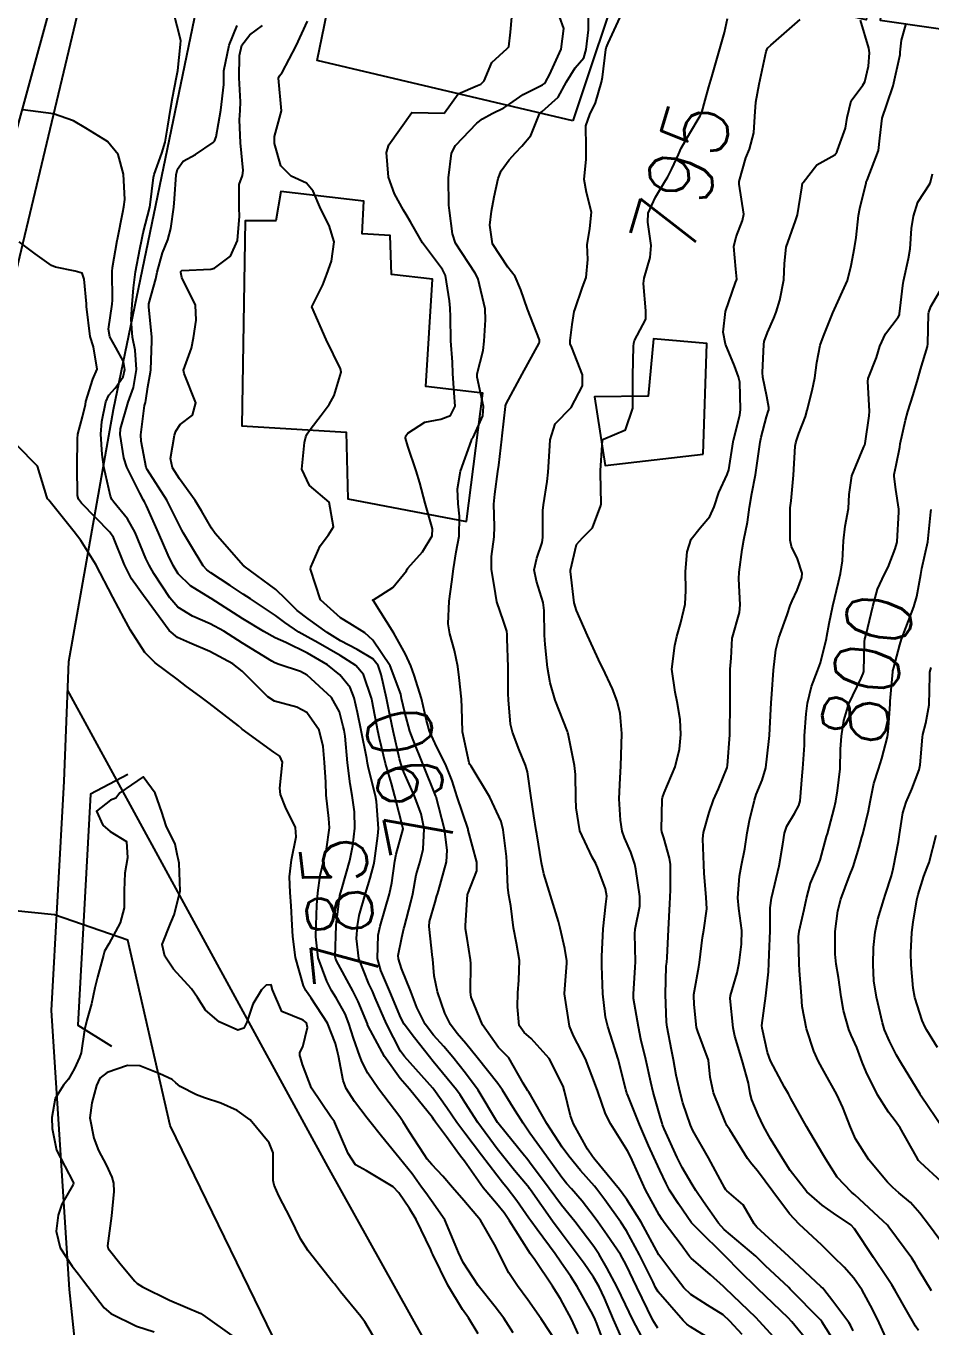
# Model space of a CAD drawing. Header units: metres. Extents: x 307586 to 320046, y 7427249 to 7434250.
# Drawn here: x 319166.2 to 319221.8, y 7428368.8 to 7428448.7 of the extents above; entities that cross this region are included whole.
import ezdxf
from ezdxf.enums import TextEntityAlignment as Align

# ---------------------------------------------------------------- set-up
doc = ezdxf.new("R2010")
doc.units = ezdxf.units.M
doc.header["$MEASUREMENT"] = 0
for name, color, linetype in [('Cotas', 45, 'Continuous'), ('Curvas de Nivel 1m', 11, 'Continuous'), ('Curvas de Nivel 5m', 15, 'Continuous'), ('Divisa', 42, 'FENCELINE2'), ('Edificações', 30, 'Continuous'), ('Hidrografia', 140, 'Continuous'), ('Pontes_Viadutos_Tubos', 190, 'Continuous'), ('Vias Secundárias', 230, 'Continuous')]:
    doc.layers.add(name, color=color, linetype=linetype)
doc.styles.add('Style-STANDARD', font='STANDARD.shx')
doc.linetypes.add('FENCELINE2', pattern='A,0.25,-0.1,[132,ltypeshp.shx,S=0.1,R=0,X=-0.1,Y=0],-0.1,1', length=1.45)

msp = doc.modelspace()

# ---------------------------------------------------------------- linework, layer by layer
at = {"layer": 'Curvas de Nivel 1m', "flags": 128}
for points, elevation in [([(319201.938, 7428367.271), (319201.273, 7428369.024), (319201.168, 7428369.279), (319201.027, 7428369.583), (319200.066, 7428371.295), (319199.671, 7428371.913), (319199.068, 7428372.797), (319198.71, 7428373.314), (319197.613, 7428374.807), (319197.226, 7428375.329), (319197.105, 7428375.501), (319196.351, 7428376.577), (319195.757, 7428377.35), (319195.471, 7428377.7), (319195.131, 7428378.137), (319194.199, 7428379.369), (319193.163, 7428380.718), (319192.676, 7428381.387), (319192.067, 7428382.282), (319191.259, 7428383.409), (319191.194, 7428383.49), (319189.467, 7428385.428), (319189.226, 7428385.771), (319188.351, 7428387.439), (319187.661, 7428389.043), (319187.495, 7428389.448), (319187.27, 7428389.908), (319186.649, 7428391.46), (319186.524, 7428392.681), (319186.576, 7428393.461), (319186.678, 7428394.104), (319187.064, 7428395.454), (319187.352, 7428396.383), (319187.585, 7428397.224), (319187.626, 7428397.447), (319187.832, 7428398.992), (319187.866, 7428399.445), (319187.752, 7428401.102), (319187.689, 7428401.447), (319187.423, 7428402.503), (319187.23, 7428403.252), (319187.199, 7428403.454), (319187.157, 7428403.735), (319186.81, 7428405.46), (319186.577, 7428406.566), (319186.375, 7428407.467), (319186.119, 7428408.1), (319185.497, 7428408.883), (319184.741, 7428409.488), (319183.514, 7428410.218), (319182.174, 7428410.87), (319181.527, 7428411.155), (319180.815, 7428411.537), (319179.541, 7428412.332), (319177.6, 7428413.57), (319177.553, 7428413.598), (319176.317, 7428414.345), (319175.568, 7428415.093), (319175.251, 7428415.603), (319174.957, 7428416.232), (319174.363, 7428417.612), (319173.619, 7428419.275), (319173.503, 7428419.503), (319173.433, 7428419.623), (319173.217, 7428420.038), (319172.405, 7428421.639), (319172.221, 7428422.204), (319172.007, 7428423.645), (319172.023, 7428423.991), (319172.494, 7428425.638), (319172.813, 7428426.527), (319173.014, 7428427.631), (319172.931, 7428428.828), (319172.752, 7428429.635), (319172.685, 7428430.71), (319172.739, 7428431.636), (319172.815, 7428432.666), (319172.939, 7428433.633), (319173.218, 7428435.039), (319173.33, 7428435.627), (319173.413, 7428436.032), (319173.818, 7428437.62), (319173.844, 7428437.767), (319174.049, 7428439.43), (319174.09, 7428439.618), (319174.571, 7428440.925), (319174.773, 7428441.611), (319174.929, 7428442.584), (319175.09, 7428443.608), (319175.207, 7428444.321), (319175.458, 7428445.605), (319175.539, 7428446.012), (319175.715, 7428447.602), (319175.721, 7428447.847), (319175.273, 7428449.607)], 787), ([(319203.007, 7428367.668), (319202.3, 7428369.267), (319201.736, 7428370.579), (319201.411, 7428371.276), (319201.059, 7428371.881), (319200.491, 7428372.713), (319200.072, 7428373.295), (319199.092, 7428374.592), (319198.558, 7428375.315), (319197.201, 7428377.25), (319197.146, 7428377.33), (319197.123, 7428377.358), (319196.226, 7428378.435), (319195.48, 7428379.355), (319195.149, 7428379.771), (319193.971, 7428381.372), (319193.185, 7428382.589), (319192.881, 7428383.076), (319192.653, 7428383.388), (319191.219, 7428385.136), (319190.997, 7428385.412), (319190.083, 7428386.573), (319189.451, 7428387.428), (319189.247, 7428387.809), (319188.57, 7428389.437), (319188.008, 7428390.717), (319187.807, 7428391.445), (319187.854, 7428392.898), (319187.959, 7428393.444), (319188.267, 7428394.502), (319188.542, 7428395.438), (319188.689, 7428396.097), (319188.87, 7428397.435), (319188.943, 7428397.859), (319189.383, 7428399.43), (319188.879, 7428401.435), (319188.661, 7428402.197), (319188.291, 7428403.441), (319187.924, 7428404.977), (319187.829, 7428405.446), (319187.481, 7428407.265), (319187.449, 7428407.417), (319187.443, 7428407.451), (319186.948, 7428408.909), (319186.481, 7428409.465), (319185.512, 7428410.073), (319184.166, 7428410.85), (319183.528, 7428411.201), (319182.98, 7428411.508), (319182.113, 7428412.096), (319181.543, 7428412.527), (319180.012, 7428413.545), (319179.557, 7428413.839), (319178.751, 7428414.368), (319177.569, 7428415.143), (319177.32, 7428415.323), (319177.092, 7428415.577), (319176.315, 7428416.866), (319175.887, 7428417.596), (319175.787, 7428417.779), (319175.608, 7428418.145), (319174.859, 7428419.608), (319173.651, 7428421.501), (319173.602, 7428421.621), (319173.289, 7428423.246), (319173.275, 7428423.626), (319173.507, 7428425.439), (319173.555, 7428425.622), (319173.583, 7428425.733), (319173.707, 7428426.583), (319173.87, 7428427.469), (319173.885, 7428427.618), (319173.947, 7428429.412), (319173.945, 7428429.618), (319173.771, 7428431.493), (319173.768, 7428431.62), (319173.773, 7428431.673), (319174.188, 7428433.216), (319174.267, 7428433.615), (319174.612, 7428434.805), (319174.924, 7428435.609), (319175.118, 7428436.312), (319175.293, 7428437.605), (319175.334, 7428438.119), (319175.434, 7428439.604), (319175.527, 7428439.945), (319175.875, 7428440.43), (319176.621, 7428440.854), (319177.714, 7428441.582), (319177.802, 7428441.672), (319177.897, 7428441.94), (319178.19, 7428443.576), (319178.363, 7428445.147), (319178.367, 7428445.574), (319178.372, 7428445.999), (319178.701, 7428447.569), (319179.187, 7428448.774)], 788), ([(319204.042, 7428368.22), (319203.489, 7428369.255), (319203.037, 7428370.189), (319202.52, 7428371.265), (319201.889, 7428372.447), (319201.411, 7428373.277), (319201.08, 7428373.77), (319199.921, 7428375.298), (319199.559, 7428375.755), (319199.113, 7428376.309), (319198.35, 7428377.318), (319197.139, 7428378.951), (319196.971, 7428379.163), (319196.832, 7428379.335), (319195.274, 7428381.256), (319195.189, 7428381.36), (319195.173, 7428381.386), (319193.977, 7428383.372), (319193.209, 7428384.419), (319192.433, 7428385.392), (319191.879, 7428386.049), (319191.236, 7428386.746), (319190.733, 7428387.415), (319190.223, 7428388.45), (319189.844, 7428389.424), (319189.284, 7428390.838), (319189.09, 7428391.432), (319189.08, 7428391.647), (319189.306, 7428392.735), (319189.432, 7428393.308), (319189.46, 7428393.429), (319189.854, 7428394.906), (319189.971, 7428395.424), (319190.187, 7428396.59), (319190.424, 7428397.419), (319190.619, 7428398.169), (319190.664, 7428399.417), (319190.481, 7428400.335), (319190.073, 7428401.423), (319189.428, 7428402.907), (319189.232, 7428403.432), (319189.154, 7428403.716), (319188.769, 7428405.437), (319188.584, 7428406.327), (319188.361, 7428407.441), (319188.032, 7428408.91), (319187.84, 7428409.447), (319187.509, 7428409.862), (319186.553, 7428410.429), (319185.525, 7428410.978), (319184.715, 7428411.488), (319183.541, 7428412.329), (319182.88, 7428412.844), (319182.181, 7428413.521), (319181.562, 7428414.116), (319179.619, 7428415.55), (319179.583, 7428415.582), (319177.832, 7428417.568), (319177.606, 7428417.885), (319176.998, 7428418.96), (319176.611, 7428419.585), (319175.643, 7428420.914), (319175.225, 7428421.604), (319175.09, 7428422.174), (319175.34, 7428423.603), (319175.423, 7428423.855), (319175.68, 7428424.265), (319176.447, 7428424.831), (319176.654, 7428425.59), (319175.927, 7428427.391), (319175.898, 7428427.598), (319176.381, 7428428.949), (319176.508, 7428429.592), (319176.676, 7428430.674), (319176.628, 7428431.591), (319175.79, 7428433.285), (319175.728, 7428433.601), (319175.737, 7428433.657), (319175.794, 7428433.723), (319177.567, 7428433.811), (319177.797, 7428433.863), (319178.774, 7428434.6), (319179.216, 7428435.559), (319179.331, 7428437.051), (319179.302, 7428437.558), (319179.307, 7428439.008), (319179.507, 7428439.555), (319179.552, 7428439.871), (319179.391, 7428441.558), (319179.324, 7428442.976), (319179.377, 7428443.558), (319179.391, 7428444.088), (319179.306, 7428445.56), (319179.328, 7428446.931), (319179.483, 7428447.557), (319179.969, 7428448.195), (319180.745, 7428448.772)], 789), ([(319207.978, 7428368.236), (319207.019, 7428368.83), (319206.8, 7428368.993), (319206.568, 7428369.217), (319205.049, 7428370.969), (319204.879, 7428371.242), (319204.726, 7428371.574), (319203.9, 7428373.252), (319203.095, 7428374.722), (319202.741, 7428375.264), (319201.768, 7428376.622), (319201.282, 7428377.278), (319201.125, 7428377.468), (319200.266, 7428378.425), (319199.559, 7428379.304), (319199.151, 7428379.87), (319198.205, 7428381.32), (319197.19, 7428383.069), (319197.098, 7428383.237), (319197.034, 7428383.332), (319196.75, 7428383.786), (319195.862, 7428385.35), (319195.551, 7428385.68), (319195.229, 7428385.983), (319194.248, 7428387.37), (319193.563, 7428389.074), (319193.517, 7428389.377), (319193.527, 7428391.14), (319193.51, 7428391.378), (319193.306, 7428392.676), (319193.206, 7428393.276), (319193.201, 7428393.382), (319193.208, 7428393.488), (319193.332, 7428395.38), (319193.343, 7428395.429), (319193.9, 7428396.832), (319193.903, 7428397.375), (319193.382, 7428399.331), (319193.372, 7428399.369), (319193.365, 7428399.398), (319192.707, 7428401.391), (319192.394, 7428402.367), (319191.975, 7428403.402), (319191.448, 7428404.441), (319191.001, 7428405.415), (319190.81, 7428406.076), (319190.502, 7428407.42), (319190.051, 7428408.871), (319189.846, 7428409.427), (319189.514, 7428410.143), (319188.8, 7428411.437), (319187.553, 7428413.425), (319187.521, 7428413.45), (319187.524, 7428413.48), (319187.554, 7428413.496), (319188.755, 7428414.248), (319189.58, 7428415.268), (319189.632, 7428415.38), (319189.663, 7428415.429), (319190.569, 7428416.445), (319191.152, 7428417.415), (319191.177, 7428417.844), (319190.738, 7428419.419), (319190.395, 7428420.67), (319190.172, 7428421.425), (319189.668, 7428422.935), (319189.528, 7428423.431), (319189.548, 7428423.558), (319189.677, 7428423.726), (319190.704, 7428424.404), (319191.691, 7428424.584), (319192.279, 7428424.817), (319192.584, 7428425.397), (319192.511, 7428426.198), (319192.429, 7428427.399), (319192.418, 7428428.088), (319192.3, 7428429.402), (319192.285, 7428430.882), (319192.277, 7428431.402), (319192.23, 7428431.855), (319191.989, 7428433.407), (319191.798, 7428433.778), (319190.561, 7428435.423), (319189.836, 7428436.714), (319189.574, 7428437.168), (319189.397, 7428437.437), (319188.847, 7428438.439), (319188.487, 7428439.451), (319188.358, 7428440.981), (319188.507, 7428441.451), (319189.913, 7428443.43), (319191.913, 7428443.398), (319191.929, 7428443.41), (319192.75, 7428444.579), (319193.939, 7428445.096), (319194.149, 7428445.169), (319194.353, 7428445.376), (319194.826, 7428446.5), (319195.758, 7428447.362), (319195.862, 7428447.463), (319195.973, 7428448.36), (319196.054, 7428449.287)], 791), ([(319210.196, 7428368.353), (319209.444, 7428369.184), (319209.028, 7428369.554), (319208.075, 7428370.162), (319207.047, 7428370.815), (319206.624, 7428371.216), (319205.939, 7428372.104), (319205.073, 7428373.24), (319203.993, 7428375.251), (319203.117, 7428376.657), (319202.665, 7428377.265), (319201.141, 7428379.111), (319201.064, 7428379.203), (319201.001, 7428379.282), (319200.705, 7428379.731), (319199.849, 7428381.3), (319199.663, 7428381.791), (319199.281, 7428383.309), (319199.197, 7428383.615), (319198.344, 7428385.319), (319197.235, 7428386.545), (319196.806, 7428386.903), (319196.503, 7428387.341), (319196.401, 7428388.489), (319196.432, 7428389.342), (319196.486, 7428390.131), (319196.515, 7428391.342), (319196.348, 7428392.388), (319196.16, 7428393.347), (319196, 7428394.683), (319195.878, 7428395.352), (319195.813, 7428395.818), (319195.756, 7428397.354), (319195.733, 7428397.721), (319195.514, 7428399.358), (319195.391, 7428399.879), (319194.711, 7428401.367), (319193.548, 7428403.263), (319193.472, 7428403.38), (319193.434, 7428403.473), (319193.021, 7428405.387), (319192.976, 7428406.885), (319192.966, 7428407.388), (319192.816, 7428408.71), (319192.728, 7428409.392), (319192.534, 7428410.378), (319192.241, 7428411.399), (319192.144, 7428412.006), (319192.203, 7428413.4), (319192.365, 7428414.604), (319192.47, 7428415.397), (319192.645, 7428416.446), (319192.813, 7428417.392), (319192.844, 7428418.62), (319192.762, 7428419.393), (319192.721, 7428420.309), (319192.906, 7428421.391), (319193.567, 7428423.277), (319193.607, 7428423.381), (319193.641, 7428423.413), (319193.674, 7428423.458), (319194.279, 7428424.79), (319194.316, 7428425.374), (319193.932, 7428427.167), (319193.92, 7428427.378), (319194.295, 7428428.817), (319194.36, 7428429.374), (319194.443, 7428430.693), (319194.416, 7428431.374), (319193.986, 7428433.183), (319193.904, 7428433.379), (319193.795, 7428433.549), (319192.601, 7428435.398), (319192.402, 7428435.974), (319192.227, 7428437.404), (319192.188, 7428437.746), (319192.16, 7428439.406), (319192.353, 7428440.936), (319192.588, 7428441.4), (319193.907, 7428442.781), (319194.246, 7428443.04), (319194.841, 7428443.371), (319195.558, 7428443.724), (319195.922, 7428443.966), (319196.741, 7428444.542), (319197.94, 7428445.127), (319198.058, 7428445.221), (319198.133, 7428445.337), (319198.361, 7428445.748), (319199.076, 7428447.323), (319199.252, 7428448.597), (319198.979, 7428449.325)], 792), ([(319213.004, 7428367.244), (319211.264, 7428369.158), (319211.027, 7428369.404), (319209.174, 7428371.188), (319209.112, 7428371.248), (319209.054, 7428371.305), (319208.245, 7428372.014), (319207.071, 7428373.039), (319206.989, 7428373.128), (319206.928, 7428373.212), (319206.442, 7428373.861), (319205.409, 7428375.235), (319205.283, 7428375.416), (319205.108, 7428375.7), (319204.259, 7428377.249), (319203.52, 7428378.876), (319203.354, 7428379.258), (319203.149, 7428379.645), (319202.134, 7428381.27), (319201.813, 7428381.908), (319201.326, 7428383.288), (319201.199, 7428383.681), (319200.575, 7428385.296), (319199.839, 7428386.702), (319199.591, 7428387.307), (319199.289, 7428389.283), (319199.291, 7428389.31), (319199.44, 7428391.159), (319199.432, 7428391.309), (319199.301, 7428392.071), (319199.025, 7428393.313), (319198.911, 7428393.722), (319198.422, 7428395.319), (319198.027, 7428396.652), (319197.868, 7428397.325), (319197.585, 7428399.124), (319197.552, 7428399.328), (319197.396, 7428400.227), (319197.235, 7428401.333), (319197.01, 7428402.917), (319196.891, 7428403.338), (319196.51, 7428404.281), (319196.096, 7428405.351), (319195.972, 7428405.857), (319195.842, 7428407.355), (319195.837, 7428407.705), (319195.825, 7428409.355), (319195.766, 7428411.12), (319195.761, 7428411.357), (319195.746, 7428411.568), (319195.541, 7428412.174), (319195.141, 7428413.364), (319195.044, 7428413.882), (319194.813, 7428415.368), (319194.803, 7428416.156), (319194.965, 7428417.366), (319194.981, 7428417.994), (319194.956, 7428419.367), (319195.007, 7428419.991), (319195.195, 7428421.365), (319195.253, 7428421.768), (319195.445, 7428423.362), (319195.467, 7428423.571), (319195.657, 7428425.36), (319195.66, 7428425.404), (319195.705, 7428425.523), (319196.682, 7428427.346), (319197.742, 7428429.25), (319197.762, 7428429.34), (319197.745, 7428429.46), (319197.016, 7428431.348), (319196.605, 7428432.532), (319196.267, 7428433.355), (319195.801, 7428433.925), (319194.874, 7428435.369), (319194.693, 7428436.512), (319194.802, 7428437.37), (319194.962, 7428438.259), (319195.22, 7428439.366), (319195.397, 7428439.838), (319195.88, 7428440.519), (319196.281, 7428440.962), (319196.677, 7428441.352), (319197.222, 7428442.025), (319197.759, 7428443.342), (319197.828, 7428443.427), (319197.915, 7428443.483), (319198.889, 7428444.366), (319199.409, 7428445.318), (319199.951, 7428446.168), (319200.471, 7428446.791), (319200.62, 7428447.303), (319200.77, 7428448.507), (319200.767, 7428449.302)], 793), ([(319214.261, 7428367.877), (319213.244, 7428369.138), (319213.026, 7428369.374), (319211.151, 7428371.159), (319211.054, 7428371.254), (319210.094, 7428372.205), (319209.14, 7428373.189), (319209.074, 7428373.259), (319207.546, 7428374.756), (319207.103, 7428375.19), (319207.087, 7428375.21), (319206.279, 7428376.387), (319205.744, 7428377.231), (319205.523, 7428377.63), (319205.135, 7428378.444), (319204.771, 7428379.244), (319204.443, 7428379.957), (319203.883, 7428381.253), (319203.19, 7428383.006), (319203.116, 7428383.184), (319203.087, 7428383.262), (319203.045, 7428383.412), (319202.576, 7428385.27), (319202.264, 7428386.305), (319201.946, 7428387.279), (319201.815, 7428387.848), (319201.648, 7428389.284), (319201.575, 7428391), (319201.578, 7428391.286), (319201.582, 7428391.572), (319201.663, 7428393.285), (319201.833, 7428394.785), (319201.877, 7428395.282), (319201.805, 7428395.74), (319201.36, 7428396.951), (319201.204, 7428397.292), (319200.989, 7428397.671), (319200.236, 7428399.301), (319199.995, 7428400.713), (319199.991, 7428401.304), (319199.965, 7428402.768), (319199.909, 7428403.305), (319199.507, 7428405.265), (319199.496, 7428405.31), (319199.464, 7428405.397), (319198.715, 7428407.318), (319198.415, 7428408.4), (319198.247, 7428409.323), (319198.096, 7428410.753), (319198.067, 7428411.325), (319198.04, 7428412.833), (319197.969, 7428413.326), (319197.572, 7428414.627), (319197.428, 7428415.332), (319197.59, 7428416.059), (319197.916, 7428417.011), (319197.956, 7428417.326), (319197.967, 7428418.979), (319198.004, 7428419.326), (319198.215, 7428420.753), (319198.275, 7428421.324), (319198.372, 7428422.617), (319198.417, 7428423.323), (319198.713, 7428424.294), (319199.703, 7428425.31), (319200.385, 7428426.634), (319200.383, 7428427.303), (319199.74, 7428428.988), (319199.639, 7428429.208), (319199.629, 7428429.312), (319199.639, 7428429.417), (319199.759, 7428430.407), (319199.885, 7428431.195), (319199.915, 7428431.309), (319200.398, 7428432.693), (319200.617, 7428433.302), (319200.715, 7428434.395), (319200.685, 7428435.301), (319200.836, 7428436.297), (319200.937, 7428437.299), (319200.643, 7428438.514), (319200.499, 7428439.304), (319200.619, 7428440.565), (319200.62, 7428441.303), (319200.597, 7428442.612), (319200.842, 7428443.301), (319201.201, 7428444.02), (319201.557, 7428445.294), (319201.63, 7428445.609), (319201.818, 7428447.291), (319201.842, 7428447.413), (319201.967, 7428447.685), (319202.711, 7428449.279)], 794), ([(319217.018, 7428368.576), (319216.856, 7428368.927), (319216.752, 7428369.094), (319215.756, 7428370.396), (319215.221, 7428371.117), (319215.143, 7428371.208), (319215.055, 7428371.293), (319213.073, 7428373.14), (319211.1, 7428374.959), (319210.941, 7428375.162), (319210.255, 7428376.314), (319209.262, 7428377.188), (319209.185, 7428377.251), (319209.124, 7428377.346), (319208.132, 7428379.2), (319207.168, 7428380.883), (319207.022, 7428381.212), (319206.56, 7428382.593), (319206.381, 7428383.222), (319206.147, 7428384.288), (319205.971, 7428385.229), (319205.849, 7428385.851), (319205.593, 7428387.235), (319205.555, 7428387.545), (319205.487, 7428389.237), (319205.538, 7428390.988), (319205.562, 7428391.236), (319205.582, 7428391.522), (319205.676, 7428393.235), (319205.762, 7428394.808), (319205.786, 7428395.233), (319205.793, 7428395.679), (319205.79, 7428397.234), (319205.744, 7428397.611), (319205.379, 7428398.872), (319205.272, 7428399.241), (319205.253, 7428399.373), (319205.28, 7428401.241), (319205.3, 7428401.355), (319205.417, 7428401.625), (319206.085, 7428403.23), (319206.357, 7428404.319), (319206.436, 7428405.225), (319206.381, 7428406.135), (319206.207, 7428407.229), (319206.076, 7428407.818), (319205.884, 7428409.234), (319206.065, 7428410.692), (319206.19, 7428411.23), (319206.422, 7428412.107), (319206.689, 7428413.223), (319206.732, 7428414.056), (319206.722, 7428415.223), (319206.815, 7428416.442), (319207.06, 7428417.218), (319207.61, 7428417.914), (319208.203, 7428418.619), (319208.473, 7428419.201), (319208.758, 7428420.077), (319209.281, 7428421.194), (319209.376, 7428421.472), (319209.637, 7428423.19), (319209.644, 7428423.219), (319209.675, 7428423.304), (319210.058, 7428424.826), (319210.101, 7428425.186), (319210.046, 7428426.861), (319209.98, 7428427.187), (319209.73, 7428427.859), (319209.178, 7428429.196), (319209.023, 7428429.932), (319209.169, 7428431.199), (319209.791, 7428432.983), (319209.853, 7428433.128), (319209.863, 7428433.189), (319209.802, 7428433.8), (319209.689, 7428435.192), (319209.829, 7428435.784), (319210.224, 7428436.802), (319210.295, 7428437.185), (319210.013, 7428439.037), (319210.009, 7428439.189), (319210.43, 7428440.639), (319210.641, 7428441.183), (319210.904, 7428442.179), (319210.966, 7428443.179), (319211.046, 7428444.059), (319211.247, 7428445.177), (319211.373, 7428445.751), (319211.663, 7428447.173), (319211.758, 7428447.379), (319211.967, 7428447.575), (319213.764, 7428449.143)], 796), ([(319219.014, 7428368.161), (319218.603, 7428369.074), (319218.197, 7428369.917), (319217.565, 7428371.085), (319217.06, 7428371.813), (319216.453, 7428372.485), (319215.825, 7428373.109), (319215.084, 7428373.849), (319213.702, 7428375.134), (319213.109, 7428375.766), (319212.086, 7428377.15), (319211.135, 7428378.41), (319210.784, 7428378.81), (319210.52, 7428379.169), (319209.436, 7428380.919), (319209.265, 7428381.189), (319209.235, 7428381.251), (319209.175, 7428381.378), (319208.427, 7428383.198), (319208.234, 7428384.174), (319208.122, 7428385.201), (319207.47, 7428386.978), (319207.402, 7428387.208), (319207.257, 7428388.636), (319207.227, 7428389.175), (319207.23, 7428389.21), (319207.228, 7428389.246), (319207.267, 7428389.472), (319207.543, 7428390.953), (319207.587, 7428391.207), (319207.764, 7428392.75), (319207.836, 7428393.205), (319208.02, 7428394.516), (319207.988, 7428395.204), (319207.866, 7428396.697), (319207.841, 7428397.205), (319207.78, 7428398.805), (319207.825, 7428399.206), (319208.174, 7428400.429), (319208.445, 7428401.2), (319208.739, 7428401.877), (319209.278, 7428403.192), (319209.305, 7428403.321), (319209.434, 7428405.19), (319209.434, 7428405.22), (319209.453, 7428407.19), (319209.451, 7428407.223), (319209.47, 7428409.19), (319209.468, 7428409.226), (319209.514, 7428409.898), (319209.587, 7428411.134), (319209.594, 7428411.189), (319210.026, 7428412.707), (319210.071, 7428413.185), (319209.986, 7428414.777), (319210.011, 7428415.186), (319210.207, 7428416.574), (319210.292, 7428417.183), (319210.523, 7428418.271), (319210.658, 7428419.18), (319210.8, 7428420.014), (319211.013, 7428421.176), (319211.088, 7428421.747), (319211.296, 7428423.174), (319211.362, 7428423.489), (319211.696, 7428424.723), (319211.803, 7428425.067), (319211.836, 7428425.168), (319211.845, 7428425.309), (319211.711, 7428425.975), (319211.476, 7428427.172), (319211.445, 7428427.453), (319211.525, 7428429.172), (319211.557, 7428429.361), (319211.754, 7428429.916), (319212.138, 7428430.793), (319212.295, 7428431.162), (319212.52, 7428431.898), (319212.756, 7428433.156), (319212.803, 7428434.16), (319212.904, 7428435.154), (319213.469, 7428436.776), (319213.588, 7428437.144), (319213.859, 7428438.798), (319213.912, 7428439.09), (319213.935, 7428439.139), (319214.791, 7428440.224), (319215.89, 7428440.836), (319216.007, 7428441.003), (319216.057, 7428441.118), (319216.545, 7428442.475), (319216.645, 7428443.113), (319216.901, 7428444.138), (319217.599, 7428445.103), (319217.738, 7428445.309), (319217.955, 7428446.28), (319218.018, 7428447.099), (319217.967, 7428447.376), (319217.463, 7428449.105)], 797), ([(319221.019, 7428368.605), (319220.842, 7428368.864), (319220.734, 7428369.044), (319220.356, 7428369.727), (319219.601, 7428371.062), (319219.398, 7428371.406), (319219.061, 7428371.901), (319218.265, 7428373.078), (319217.099, 7428374.85), (319216.866, 7428375.094), (319215.813, 7428375.812), (319215.115, 7428376.298), (319214.175, 7428377.129), (319213.136, 7428378.439), (319212.687, 7428379.145), (319211.933, 7428380.381), (319211.5, 7428381.157), (319211.18, 7428381.845), (319210.795, 7428382.772), (319210.687, 7428383.168), (319210.577, 7428383.794), (319210.195, 7428385.18), (319209.741, 7428386.682), (319209.638, 7428387.186), (319209.459, 7428388.99), (319209.475, 7428389.188), (319209.892, 7428390.576), (319210.005, 7428391.183), (319210.149, 7428392.337), (319210.168, 7428393.181), (319209.996, 7428394.521), (319209.937, 7428395.184), (319210.029, 7428396.51), (319210.159, 7428397.182), (319210.361, 7428398.192), (319210.505, 7428399.179), (319210.642, 7428399.93), (319210.949, 7428401.175), (319211.067, 7428401.523), (319211.425, 7428402.402), (319211.646, 7428403.167), (319211.84, 7428404.782), (319211.867, 7428405.164), (319211.888, 7428405.584), (319211.985, 7428407.162), (319212.02, 7428407.693), (319212.116, 7428409.161), (319212.258, 7428410.423), (319212.453, 7428411.156), (319212.963, 7428412.564), (319213.155, 7428413.146), (319213.266, 7428413.436), (319213.567, 7428414.077), (319213.862, 7428414.854), (319213.877, 7428415.137), (319213.592, 7428416.001), (319213.227, 7428416.773), (319213.143, 7428417.147), (319213.137, 7428418.666), (319213.155, 7428419.147), (319213.201, 7428419.575), (319213.349, 7428421.145), (319213.451, 7428422.924), (319213.49, 7428423.143), (319213.532, 7428423.285), (319213.681, 7428423.703), (319214.087, 7428424.747), (319214.193, 7428425.135), (319214.494, 7428426.353), (319214.656, 7428427.131), (319214.782, 7428428.08), (319214.988, 7428429.128), (319215.186, 7428429.691), (319215.773, 7428431.12), (319216.657, 7428433.111), (319216.892, 7428434.024), (319217.091, 7428435.107), (319217.191, 7428435.744), (319217.333, 7428437.105), (319217.42, 7428437.534), (319217.804, 7428439.101), (319217.821, 7428439.152), (319217.875, 7428439.264), (319218.569, 7428441.09), (319218.657, 7428441.845), (319218.793, 7428443.087), (319219.082, 7428443.927), (319219.465, 7428445.077), (319219.895, 7428447.003), (319219.899, 7428447.071), (319219.892, 7428447.143), (319219.975, 7428447.88), (319220.247, 7428448.81)], 798), ([(319200.121, 7428368.401), (319199.716, 7428369.3), (319199.042, 7428370.55), (319198.554, 7428371.315), (319197.461, 7428372.935), (319197.178, 7428373.329), (319197.075, 7428373.488), (319195.914, 7428375.348), (319195.587, 7428375.832), (319195.113, 7428376.407), (319194.302, 7428377.368), (319193.139, 7428379), (319192.977, 7428379.218), (319192.839, 7428379.385), (319192.047, 7428380.509), (319191.376, 7428381.407), (319191.289, 7428381.523), (319191.176, 7428381.68), (319189.76, 7428383.424), (319189.203, 7428384.091), (319188.236, 7428385.44), (319187.241, 7428387.306), (319187.199, 7428387.407), (319187.182, 7428387.451), (319186.611, 7428388.814), (319186.291, 7428389.465), (319185.29, 7428391.317), (319185.224, 7428391.481), (319185.207, 7428391.567), (319185.263, 7428393.481), (319185.267, 7428393.527), (319185.321, 7428393.993), (319185.492, 7428395.327), (319185.528, 7428395.477), (319185.606, 7428395.737), (319186.104, 7428397.469), (319186.296, 7428398.39), (319186.412, 7428399.465), (319186.388, 7428400.475), (319186.256, 7428401.467), (319186.129, 7428402.178), (319185.958, 7428403.472), (319185.81, 7428405.122), (319185.757, 7428405.476), (319185.705, 7428405.716), (319185.474, 7428406.613), (319184.988, 7428407.485), (319183.496, 7428408.855), (319183.077, 7428409.085), (319181.775, 7428409.526), (319181.504, 7428409.627), (319181.323, 7428409.714), (319179.522, 7428410.835), (319178.368, 7428411.562), (319177.537, 7428412.01), (319176.446, 7428412.49), (319175.547, 7428413.048), (319175.047, 7428413.605), (319174.065, 7428415.118), (319173.774, 7428415.618), (319173.579, 7428416.034), (319172.917, 7428417.63), (319172.449, 7428418.475), (319171.621, 7428419.483), (319171.496, 7428419.651), (319171.418, 7428419.86), (319171.001, 7428421.657), (319170.89, 7428422.429), (319170.811, 7428423.659), (319170.885, 7428424.453), (319171.132, 7428425.656), (319171.298, 7428426.055), (319171.706, 7428426.491), (319172.178, 7428427.181), (319172.284, 7428427.642), (319172.217, 7428428.132), (319171.736, 7428429), (319171.361, 7428429.654), (319171.286, 7428430.119), (319171.504, 7428431.653), (319171.523, 7428431.905), (319171.521, 7428433.653), (319171.533, 7428433.915), (319171.812, 7428435.556), (319171.833, 7428435.65), (319172.173, 7428437.31), (319172.238, 7428437.644), (319172.291, 7428438.087), (319172.215, 7428439.645), (319171.881, 7428440.851), (319171.218, 7428441.657), (319169.901, 7428442.459), (319169.133, 7428442.91), (319167.909, 7428443.348), (319166.034, 7428443.596)], 786), ([(319221.832, 7428371.032), (319221.065, 7428372.286), (319220.792, 7428372.766), (319220.61, 7428373.047), (319219.212, 7428374.957), (319219.125, 7428375.07), (319218.855, 7428375.323), (319217.121, 7428376.94), (319217.037, 7428377.006), (319216.92, 7428377.093), (319216.039, 7428378.014), (319215.329, 7428379.117), (319215.148, 7428379.44), (319214.152, 7428381.13), (319213.19, 7428382.852), (319213.033, 7428383.142), (319212.8, 7428383.544), (319211.937, 7428385.159), (319211.746, 7428385.68), (319211.417, 7428387.167), (319211.414, 7428387.337), (319211.651, 7428389.164), (319211.818, 7428390.629), (319211.831, 7428391.162), (319211.848, 7428391.711), (319211.914, 7428393.161), (319211.927, 7428394.568), (319211.997, 7428395.16), (319212.213, 7428396.019), (319212.469, 7428397.153), (319212.7, 7428398.474), (319212.807, 7428399.149), (319212.95, 7428399.586), (319213.401, 7428400.354), (319213.683, 7428400.863), (319213.757, 7428401.137), (319213.883, 7428402.681), (319213.927, 7428403.135), (319214.027, 7428404.562), (319214.033, 7428405.134), (319214.118, 7428406.492), (319214.215, 7428407.133), (319214.458, 7428408.166), (319214.828, 7428409.127), (319215.007, 7428409.629), (319215.366, 7428411.122), (319215.395, 7428411.26), (319215.542, 7428412.041), (319215.772, 7428413.117), (319216.118, 7428414.569), (319216.244, 7428415.11), (319216.367, 7428415.884), (319216.423, 7428417.108), (319216.531, 7428418.025), (319216.732, 7428419.103), (319216.776, 7428419.962), (319216.924, 7428421.101), (319217.671, 7428422.884), (319217.74, 7428423.021), (319217.755, 7428423.089), (319218, 7428424.786), (319218.016, 7428425.087), (319217.908, 7428426.901), (319217.935, 7428427.088), (319218.445, 7428428.374), (319218.654, 7428429.081), (319219.001, 7428429.838), (319219.771, 7428430.849), (319219.85, 7428430.992), (319219.866, 7428431.069), (319220.056, 7428432.802), (319220.099, 7428433.067), (319220.417, 7428434.461), (319220.505, 7428435.063), (319220.604, 7428436.294), (319220.728, 7428437.061), (319220.993, 7428437.921), (319221.722, 7428439.052), (319221.77, 7428439.155), (319221.879, 7428439.664)], 799), ([(319196.131, 7428368.46), (319195.555, 7428369.352), (319195.033, 7428370.049), (319193.994, 7428371.371), (319193.067, 7428372.785), (319192.775, 7428373.383), (319192.584, 7428373.881), (319191.931, 7428375.392), (319191.115, 7428376.572), (319190.763, 7428377.049), (319190.516, 7428377.409), (319189.932, 7428378.223), (319189.141, 7428379.21), (319188.952, 7428379.432), (319188.059, 7428380.541), (319187.338, 7428381.448), (319187.175, 7428381.646), (319186.388, 7428382.665), (319185.879, 7428383.47), (319185.694, 7428383.966), (319185.406, 7428385.477), (319185.371, 7428385.633), (319185.224, 7428386.232), (319184.733, 7428387.485), (319183.728, 7428389.025), (319183.402, 7428389.499), (319183.267, 7428389.775), (319182.766, 7428391.508), (319182.6, 7428392.805), (319182.562, 7428393.511), (319182.508, 7428394.695), (319182.451, 7428395.513), (319182.397, 7428396.464), (319182.526, 7428397.513), (319182.802, 7428398.933), (319182.764, 7428399.509), (319182.163, 7428400.757), (319181.854, 7428401.523), (319181.808, 7428401.915), (319181.962, 7428403.522), (319181.8, 7428403.886), (319181.439, 7428404.129), (319179.499, 7428405.55), (319179.453, 7428405.586), (319179.268, 7428405.739), (319177.477, 7428407.147), (319176.892, 7428407.579), (319176.071, 7428408.174), (319175.493, 7428408.613), (319174.144, 7428409.614), (319173.513, 7428410.26), (319172.635, 7428411.633), (319172.245, 7428412.344), (319171.553, 7428413.65), (319170.518, 7428415.661), (319169.595, 7428417.138), (319169.18, 7428417.674), (319167.622, 7428419.609), (319167.581, 7428419.649), (319167.548, 7428419.691), (319167.505, 7428419.812), (319166.933, 7428421.707), (319165.666, 7428422.994)], 784), ([(319222.428, 7428377.729), (319221.142, 7428378.918), (319221.08, 7428378.978), (319221.031, 7428379.042), (319220.884, 7428379.307), (319219.89, 7428381.059), (319219.601, 7428381.487), (319219.182, 7428382.024), (319218.498, 7428383.077), (319217.816, 7428384.482), (319217.576, 7428385.086), (319217.232, 7428385.985), (319216.896, 7428386.752), (319216.746, 7428387.097), (319216.411, 7428388.259), (319216.277, 7428389.105), (319216.103, 7428390.285), (319215.964, 7428391.11), (319215.902, 7428391.714), (319215.905, 7428393.111), (319216.062, 7428394.379), (319216.25, 7428395.106), (319216.798, 7428396.539), (319217.004, 7428397.095), (319217.375, 7428398.301), (319217.554, 7428398.915), (319217.6, 7428399.088), (319217.955, 7428400.534), (319218.049, 7428401.084), (319218.289, 7428402.216), (319218.565, 7428403.079), (319218.773, 7428403.747), (319219.117, 7428405.073), (319219.163, 7428405.376), (319219.277, 7428407.072), (319219.295, 7428407.262), (319219.45, 7428409.071), (319219.456, 7428409.119), (319219.507, 7428409.334), (319219.878, 7428410.718), (319219.991, 7428411.065), (319220.244, 7428411.767), (319220.729, 7428413.058), (319220.921, 7428413.698), (319221.166, 7428415.054), (319221.232, 7428415.408), (319221.603, 7428417.05), (319221.778, 7428418.9), (319221.81, 7428419.047)], 801), ([(319222.519, 7428381.027), (319221.192, 7428382.995), (319221.176, 7428383.024), (319221.162, 7428383.04), (319221.118, 7428383.118), (319219.949, 7428385.059), (319219.684, 7428385.522), (319219.236, 7428386.373), (319218.935, 7428387.073), (319218.815, 7428387.507), (319218.45, 7428389.078), (319218.281, 7428390.077), (319218.232, 7428391.081), (319218.262, 7428392.122), (319218.363, 7428393.079), (319218.536, 7428393.866), (319218.889, 7428395.075), (319219.003, 7428395.417), (319219.358, 7428396.53), (319219.472, 7428396.959), (319219.5, 7428397.069), (319219.804, 7428398.641), (319219.864, 7428399.065), (319220.057, 7428400.409), (319220.272, 7428401.061), (319220.621, 7428401.858), (319221.068, 7428403.054), (319221.132, 7428403.358), (319221.275, 7428405.052), (319221.3, 7428405.216), (319221.472, 7428405.919), (319221.671, 7428407.047), (319221.712, 7428408.844), (319221.726, 7428409.047), (319221.802, 7428409.332)], 802), ([(319193.981, 7428368.402), (319193.384, 7428369.376), (319193.031, 7428369.895), (319192.129, 7428371.389), (319191.196, 7428373.274), (319191.136, 7428373.399), (319191.075, 7428373.548), (319190.173, 7428375.414), (319189.779, 7428376.09), (319189.119, 7428377.056), (319188.769, 7428377.434), (319187.132, 7428378.403), (319186.449, 7428378.774), (319185.994, 7428379.467), (319185.172, 7428381.416), (319185.131, 7428381.48), (319184.937, 7428381.72), (319183.747, 7428383.494), (319183.207, 7428384.939), (319183.085, 7428385.375), (319183.028, 7428385.503), (319183.039, 7428385.679), (319183.221, 7428386.034), (319183.513, 7428387.223), (319183.443, 7428387.498), (319183.245, 7428387.672), (319181.933, 7428388.203), (319181.347, 7428389.529), (319181.268, 7428389.845), (319180.976, 7428389.825), (319180.682, 7428389.536), (319180.146, 7428388.649), (319179.778, 7428387.545), (319179.603, 7428387.18), (319179.236, 7428387.06), (319178.082, 7428387.562), (319177.25, 7428388.289), (319176.745, 7428389.064), (319176.375, 7428389.583), (319175.281, 7428390.808), (319174.753, 7428391.605), (319174.584, 7428392.323), (319175.085, 7428393.602), (319175.162, 7428393.754), (319175.318, 7428394.138), (319175.687, 7428395.595), (319175.634, 7428397.321), (319175.568, 7428397.597), (319175.532, 7428397.765), (319175.372, 7428398.476), (319174.818, 7428399.606), (319174.565, 7428400.438), (319174.162, 7428401.613), (319173.423, 7428402.621), (319171.978, 7428401.642), (319171.747, 7428401.306), (319171.406, 7428401.176), (319170.556, 7428400.498), (319170.939, 7428399.654), (319171.379, 7428399.251), (319172.386, 7428398.648), (319172.456, 7428397.634), (319172.297, 7428396.688), (319172.249, 7428395.636), (319172.253, 7428394.567), (319171.997, 7428393.64), (319171.3, 7428392.35), (319171.049, 7428391.899), (319170.972, 7428391.653), (319170.613, 7428390.317), (319170.439, 7428389.658), (319170.236, 7428388.677), (319169.949, 7428387.663), (319169.818, 7428387.08), (319169.602, 7428385.666), (319169.505, 7428385.372), (319169.203, 7428384.697), (319168.832, 7428384.038), (319168.528, 7428383.677), (319168.009, 7428382.858), (319167.806, 7428381.684), (319167.826, 7428381.02), (319168.09, 7428379.681), (319169.123, 7428377.713), (319169.144, 7428377.67), (319169.147, 7428377.645), (319169.121, 7428377.574), (319168.42, 7428376.36), (319168.201, 7428375.679), (319168.064, 7428374.699), (319168.312, 7428373.678), (319169.062, 7428372.552), (319169.449, 7428372.056), (319169.754, 7428371.659), (319171.028, 7428369.992), (319171.427, 7428369.636), (319173.015, 7428368.869), (319174.095, 7428368.527)], 783), ([(319222.196, 7428385.994), (319221.533, 7428387.046), (319221.431, 7428387.233), (319221.249, 7428387.651), (319220.801, 7428389.055), (319220.697, 7428389.63), (319220.581, 7428391.057), (319220.563, 7428391.795), (319220.622, 7428393.057), (319220.697, 7428393.682), (319220.921, 7428395.054), (319221.003, 7428395.397), (319221.358, 7428396.515), (319221.559, 7428397.047), (319221.672, 7428397.35), (319222.108, 7428399.039)], 803), ([(319188.029, 7428367.44), (319187.02, 7428369.141), (319186.891, 7428369.322), (319186.788, 7428369.454), (319185.54, 7428370.978), (319185.162, 7428371.478), (319185.105, 7428371.531), (319185.054, 7428371.576), (319183.54, 7428373.495), (319183.08, 7428374.233), (319182.456, 7428375.506), (319181.752, 7428376.882), (319181.454, 7428377.525), (319181.408, 7428377.808), (319181.389, 7428379.526), (319181.152, 7428380.123), (319179.977, 7428381.542), (319179.179, 7428382.114), (319178.182, 7428382.561), (319177.186, 7428382.904), (319176.687, 7428383.077), (319175.697, 7428383.592), (319175.419, 7428383.82), (319175.197, 7428384.013), (319174.438, 7428384.37), (319173.205, 7428384.863), (319172.462, 7428384.887), (319171.201, 7428384.451), (319170.753, 7428384.099), (319170.557, 7428383.656), (319170.256, 7428382.585), (319170.137, 7428381.66), (319170.388, 7428380.424), (319170.679, 7428379.655), (319171.134, 7428378.773), (319171.494, 7428378.012), (319171.595, 7428377.643), (319171.621, 7428377.137), (319171.468, 7428375.644), (319171.235, 7428373.799), (319171.274, 7428373.638), (319172.063, 7428372.63), (319172.9, 7428371.622), (319173.051, 7428371.482), (319173.378, 7428371.287), (319175.036, 7428370.46), (319176.951, 7428369.644), (319177.024, 7428369.61), (319177.084, 7428369.569), (319179.009, 7428368.187)], 782)]:
    msp.add_lwpolyline(points, dxfattribs=dict(at, elevation=elevation))
at = {"layer": 'Curvas de Nivel 5m', "flags": 128}
for points, elevation in [([(319205.018, 7428368.752), (319204.707, 7428369.243), (319204.376, 7428369.903), (319203.728, 7428371.253), (319203.067, 7428372.636), (319202.717, 7428373.264), (319201.909, 7428374.454), (319201.326, 7428375.278), (319201.106, 7428375.59), (319200.371, 7428376.547), (319199.713, 7428377.301), (319199.434, 7428377.613), (319199.13, 7428378), (319198.182, 7428379.32), (319197.164, 7428380.731), (319196.742, 7428381.336), (319196.137, 7428382.3), (319195.486, 7428383.356), (319195.199, 7428383.768), (319193.929, 7428385.373), (319193.231, 7428386.231), (319192.704, 7428386.855), (319192.296, 7428387.394), (319191.945, 7428388.094), (319191.48, 7428389.407), (319191.278, 7428390.386), (319191.194, 7428391.411), (319191.185, 7428391.52), (319190.972, 7428393.413), (319191.001, 7428393.73), (319191.336, 7428394.923), (319191.453, 7428395.297), (319191.484, 7428395.408), (319191.542, 7428395.604), (319192.042, 7428397.4), (319192.082, 7428398.111), (319191.925, 7428399.402), (319191.412, 7428401.378), (319191.398, 7428401.41), (319191.392, 7428401.432), (319190.586, 7428403.418), (319189.997, 7428404.882), (319189.795, 7428405.427), (319189.474, 7428406.568), (319189.287, 7428407.432), (319189.229, 7428407.689), (319188.587, 7428409.439), (319187.526, 7428411.004), (319187.024, 7428411.458), (319186.105, 7428412.038), (319185.542, 7428412.382), (319184.3, 7428413.493), (319183.697, 7428415.384), (319183.706, 7428415.499), (319184.28, 7428416.81), (319184.804, 7428417.488), (319185.108, 7428417.985), (319184.838, 7428419.488), (319183.638, 7428420.513), (319183.151, 7428421.508), (319183.316, 7428423.152), (319183.413, 7428423.504), (319183.491, 7428423.688), (319183.68, 7428423.962), (319184.35, 7428424.837), (319184.847, 7428425.489), (319185.148, 7428426.046), (319185.567, 7428427.482), (319185.53, 7428427.676), (319184.656, 7428429.491), (319183.773, 7428431.5), (319184.439, 7428432.841), (319184.703, 7428433.491), (319184.99, 7428434.303), (319185.141, 7428435.487), (319184.827, 7428436.496), (319184.321, 7428437.495), (319183.854, 7428438.602), (319183.451, 7428439.098), (319182.507, 7428439.52), (319181.872, 7428440.16), (319181.478, 7428441.534), (319181.471, 7428441.961), (319181.913, 7428443.53), (319181.731, 7428445.532), (319181.796, 7428445.68), (319181.947, 7428445.888), (319182.81, 7428447.517), (319183.504, 7428449.033)], 790), ([(319215.846, 7428367.943), (319215.114, 7428369.119), (319215.025, 7428369.231), (319213.154, 7428371.139), (319213.054, 7428371.235), (319211.639, 7428372.583), (319211.073, 7428373.122), (319211.053, 7428373.141), (319211.032, 7428373.161), (319209.097, 7428374.811), (319208.739, 7428375.194), (319207.813, 7428376.506), (319207.353, 7428377.208), (319207.127, 7428377.568), (319206.523, 7428378.605), (319206.214, 7428379.224), (319205.412, 7428380.994), (319205.31, 7428381.238), (319205.277, 7428381.342), (319205.177, 7428381.672), (319204.738, 7428383.245), (319204.594, 7428383.854), (319204.279, 7428385.249), (319203.982, 7428386.506), (319203.828, 7428387.254), (319203.529, 7428388.989), (319203.517, 7428389.257), (319203.629, 7428390.915), (319203.641, 7428391.257), (319203.6, 7428392.967), (319203.63, 7428393.257), (319203.911, 7428394.677), (319203.92, 7428395.254), (319203.676, 7428396.941), (319203.608, 7428397.258), (319203.37, 7428397.986), (319202.981, 7428398.868), (319202.828, 7428399.268), (319202.717, 7428399.947), (319202.651, 7428401.271), (319202.704, 7428402.549), (319202.743, 7428403.27), (319202.769, 7428403.944), (319202.811, 7428405.27), (319202.715, 7428406.511), (319202.523, 7428407.274), (319202.231, 7428408.02), (319201.633, 7428409.288), (319201.507, 7428409.562), (319200.703, 7428411.298), (319200.016, 7428412.837), (319199.872, 7428413.307), (319199.653, 7428415.238), (319199.656, 7428415.309), (319200.018, 7428416.887), (319200.386, 7428417.302), (319200.998, 7428417.907), (319201.527, 7428419.291), (319201.533, 7428419.382), (319201.502, 7428421.292), (319201.506, 7428421.439), (319201.612, 7428423.291), (319201.632, 7428423.332), (319201.674, 7428423.363), (319203.026, 7428423.927), (319203.485, 7428425.263), (319203.484, 7428427.027), (319203.487, 7428427.264), (319203.523, 7428429.046), (319203.535, 7428429.263), (319203.585, 7428429.423), (319203.75, 7428429.729), (319204.278, 7428430.742), (319204.287, 7428431.255), (319204.131, 7428432.915), (319204.177, 7428433.256), (319204.551, 7428434.514), (319204.613, 7428435.252), (319204.404, 7428436.688), (319204.424, 7428437.254), (319204.87, 7428438.233), (319205.499, 7428439.244), (319205.626, 7428439.483), (319205.874, 7428439.977), (319206.28, 7428440.843), (319206.456, 7428441.234), (319206.975, 7428442.156), (319207.628, 7428443.223), (319207.716, 7428443.422), (319207.927, 7428444.184), (319208.141, 7428445.016), (319208.202, 7428445.216), (319208.344, 7428445.612), (319208.779, 7428447.208), (319209.11, 7428448.338), (319209.295, 7428449.2)], 795), ([(319199.006, 7428367.573), (319197.848, 7428369.322), (319197.04, 7428370.493), (319196.41, 7428371.34), (319195.864, 7428372.151), (319195.253, 7428373.357), (319195.079, 7428373.743), (319194.122, 7428375.37), (319193.115, 7428376.587), (319192.407, 7428377.387), (319191.813, 7428378.076), (319191.137, 7428378.805), (319190.862, 7428379.134), (319190.666, 7428379.415), (319189.752, 7428380.836), (319189.385, 7428381.428), (319189.176, 7428381.731), (319187.871, 7428383.443), (319187.207, 7428384.41), (319186.857, 7428385.095), (319186.721, 7428385.457), (319186.327, 7428386.561), (319186.048, 7428387.468), (319185.823, 7428388.046), (319185.258, 7428389.03), (319184.989, 7428389.483), (319184.69, 7428390.067), (319184.161, 7428391.491), (319184.01, 7428392.788), (319184.03, 7428393.493), (319184.086, 7428394.732), (319184.141, 7428395.492), (319184.285, 7428396.559), (319184.504, 7428397.489), (319184.678, 7428398.179), (319184.851, 7428399.485), (319184.818, 7428400.06), (319184.654, 7428401.488), (319184.629, 7428402.28), (319184.544, 7428403.489), (319184.459, 7428404.479), (319184.215, 7428405.492), (319183.474, 7428406.575), (319182.859, 7428406.895), (319181.479, 7428407.258), (319181.079, 7428407.534), (319179.498, 7428409.101), (319178.915, 7428409.556), (319177.514, 7428410.323), (319176.27, 7428410.84), (319175.527, 7428411.184), (319175.015, 7428411.605), (319173.553, 7428413.591), (319173.54, 7428413.608), (319172.702, 7428414.77), (319172.271, 7428415.64), (319171.598, 7428417.313), (319171.377, 7428417.652), (319169.62, 7428419.427), (319169.447, 7428419.672), (319169.39, 7428419.91), (319169.362, 7428421.674), (319169.379, 7428423.384), (319169.412, 7428423.674), (319169.684, 7428424.733), (319169.866, 7428425.494), (319169.897, 7428425.668), (319170.325, 7428427.053), (319170.595, 7428427.661), (319170.362, 7428429.038), (319170.156, 7428429.666), (319169.932, 7428431.507), (319169.93, 7428431.668), (319169.788, 7428433.187), (319169.679, 7428433.559), (319169.249, 7428433.678), (319168.03, 7428433.931), (319167.796, 7428434.036), (319166.775, 7428434.739), (319165.81, 7428435.478)], 785), ([(319223.075, 7428373.173), (319221.707, 7428375.034), (319221.111, 7428375.816), (319220.531, 7428376.463), (319219.825, 7428377.059), (319219.451, 7428377.39), (319219.129, 7428377.721), (319217.967, 7428379.082), (319217.162, 7428380.381), (319216.848, 7428381.095), (319216.38, 7428382.297), (319216.017, 7428383.108), (319215.214, 7428384.525), (319214.877, 7428385.123), (319214.595, 7428385.761), (319214.138, 7428387.131), (319213.89, 7428388.501), (319213.836, 7428389.134), (319213.709, 7428390.713), (319213.69, 7428391.136), (319213.665, 7428392.781), (319213.703, 7428393.136), (319214.005, 7428394.461), (319214.139, 7428395.132), (319214.397, 7428396.085), (319214.851, 7428397.125), (319214.99, 7428397.5), (319215.381, 7428398.944), (319215.431, 7428399.119), (319215.845, 7428400.675), (319215.945, 7428401.112), (319216.06, 7428401.751), (319216.211, 7428403.108), (319216.244, 7428404.315), (319216.298, 7428405.107), (319216.445, 7428406.078), (319216.752, 7428407.101), (319217.499, 7428408.676), (319217.635, 7428408.955), (319217.66, 7428409.088), (319217.709, 7428410.91), (319217.736, 7428411.088), (319217.814, 7428411.366), (319218.222, 7428413.083), (319218.503, 7428414.147), (319218.938, 7428415.076), (319219.16, 7428415.501), (319219.599, 7428416.63), (319219.693, 7428416.978), (319219.708, 7428417.069), (319219.82, 7428418.869), (319219.818, 7428419.068), (319219.641, 7428420.27), (319219.521, 7428421.071), (319219.531, 7428421.195), (319219.66, 7428421.769), (319219.872, 7428422.867), (319219.908, 7428423.068), (319220.227, 7428424.533), (319220.368, 7428425.063), (319220.693, 7428426.081), (319220.987, 7428427.057), (319221.141, 7428427.646), (319221.571, 7428429.052), (319221.595, 7428429.211), (319221.637, 7428431.051), (319221.654, 7428431.172), (319221.778, 7428431.51), (319222.685, 7428433.037)], 800)]:
    msp.add_lwpolyline(points, dxfattribs=dict(at, elevation=elevation))
at = {"layer": 'Divisa'}
msp.add_lwpolyline([(319228.235, 7428564.794), (319227.113, 7428556.902), (319225.09, 7428543.608), (319223.11, 7428530.509), (319221.958, 7428516.615), (319221.369, 7428501.712), (319219.811, 7428491.557), (319220.896, 7428491.076), (319220.633, 7428483.387), (319220.12, 7428475.896), (319220.744, 7428475.584), (319220.058, 7428470.954), (319221.249, 7428470.103), (319218.676, 7428449.111), (319225.358, 7428448.146), (319224.859, 7428443.354), (319238.007, 7428439.558)], dxfattribs=at)
at = {"layer": 'Edificações'}
for points in [[(319199.801, 7428442.918), (319184.095, 7428446.615), (319185.596, 7428453.91), (319180.994, 7428454.409), (319183.195, 7428467.499), (319202.101, 7428462.503), (319202.902, 7428466.8), (319209.204, 7428465.401), (319209.604, 7428467.999), (319220.308, 7428465.7), (319217.807, 7428449.113), (319203.002, 7428452.511), (319199.801, 7428442.918)], [(319160.137, 7428409.808), (319156.073, 7428409.307), (319155.572, 7428413.116), (319144.583, 7428412.314), (319137.086, 7428410.852), (319134.231, 7428437.646), (319125.919, 7428436.598), (319124.305, 7428449.012), (319133.021, 7428450.06), (319131.876, 7428457.392), (319150.359, 7428459.825), (319146.517, 7428451.79), (319148.361, 7428430.473), (319148.978, 7428422.004), (319155.28, 7428422.925), (319154.055, 7428440.88), (319160.203, 7428441.289), (319158.153, 7428458.403), (319167.417, 7428459.304), (319168.647, 7428453.408), (319165.45, 7428441.699), (319160.776, 7428426.518), (319160.137, 7428409.808)], [(319193.275, 7428418.295), (319194.276, 7428426.189), (319190.774, 7428426.588), (319191.174, 7428433.183), (319188.673, 7428433.483), (319188.573, 7428435.881), (319186.873, 7428435.981), (319186.973, 7428437.979), (319181.871, 7428438.579), (319181.571, 7428436.78), (319179.67, 7428436.78), (319179.47, 7428424.19), (319185.873, 7428423.791), (319185.973, 7428419.694), (319193.275, 7428418.295)], [(319207.798, 7428422.445), (319208.033, 7428429.243), (319204.747, 7428429.525), (319204.418, 7428426.008), (319201.133, 7428425.961), (319201.79, 7428421.741), (319207.798, 7428422.445)]]:
    msp.add_lwpolyline(points, dxfattribs=at)
at = {"layer": 'Hidrografia'}
msp.add_lwpolyline([(319257.066, 7428206.077), (319249.259, 7428209.976), (319239.928, 7428218.002), (319238.361, 7428223.311), (319241.768, 7428230.05), (319240.405, 7428236.176), (319235.088, 7428250.299), (319231.131, 7428263.952), (319226.429, 7428270.146), (319224.109, 7428276.847), (319218.93, 7428283.041), (319214.428, 7428298.526), (319211.975, 7428307.851), (319206.518, 7428317.291), (319201.067, 7428322.26), (319197.312, 7428333.246), (319188.235, 7428350.154), (319182.502, 7428365.921), (319175.067, 7428381.204), (319172.478, 7428392.572), (319167.98, 7428394.137), (319160.295, 7428394.924)], dxfattribs=at)
at = {"layer": 'Pontes_Viadutos_Tubos'}
msp.add_lwpolyline([(319172.481, 7428402.761), (319170.186, 7428401.543), (319169.398, 7428387.362), (319171.477, 7428386.073)], dxfattribs=at)
at = {"layer": 'Vias Secundárias', "elevation": 800.863}
msp.add_lwpolyline([(319180.495, 7428262.452), (319177.641, 7428293.541), (319174.33, 7428319.87), (319171.569, 7428345.633), (319168.899, 7428371.128), (319167.794, 7428388.264), (319168.557, 7428402.355), (319168.847, 7428409.696), (319171.587, 7428425.188), (319177.75, 7428454.96), (319183.005, 7428474.367), (319188.466, 7428494.882), (319194.527, 7428519.015), (319201.4, 7428547.097), (319203.625, 7428557.74), (319203.019, 7428572.965)], dxfattribs=at)
msp.add_lwpolyline([(319180.495, 7428262.452), (319177.641, 7428293.541), (319174.33, 7428319.87), (319171.569, 7428345.633), (319168.899, 7428371.128), (319167.794, 7428388.264), (319168.557, 7428402.355), (319168.847, 7428409.696), (319171.587, 7428425.188), (319177.75, 7428454.96), (319183.005, 7428474.367), (319188.466, 7428494.882), (319194.527, 7428519.015), (319201.4, 7428547.097), (319203.625, 7428557.74), (319203.019, 7428572.965)], dxfattribs=at)
at = {"layer": 'Vias Secundárias', "elevation": 782.39}
msp.add_lwpolyline([(319018.831, 7428402.834), (319028.996, 7428418.901), (319037.668, 7428431.47), (319043.779, 7428441.441, -0.208717), (319054.26, 7428448.758), (319063.313, 7428449.591), (319098.589, 7428454.554), (319120.848, 7428458.154), (319149.105, 7428462.172), (319171.232, 7428464.851), (319171.825, 7428462.266), (319169.334, 7428449.349), (319165.217, 7428431.99), (319164.254, 7428425.335), (319164, 7428403.254)], format="xyb", dxfattribs=at)
msp.add_lwpolyline([(319018.831, 7428402.834), (319028.996, 7428418.901), (319037.668, 7428431.47), (319043.779, 7428441.441, -0.208717), (319054.26, 7428448.758), (319063.313, 7428449.591), (319098.589, 7428454.554), (319120.848, 7428458.154), (319149.105, 7428462.172), (319171.232, 7428464.851), (319171.825, 7428462.266), (319169.334, 7428449.349), (319165.217, 7428431.99), (319164.254, 7428425.335), (319164, 7428403.254)], format="xyb", dxfattribs=at)
at = {"layer": 'Vias Secundárias'}
msp.add_lwpolyline([(319319.254, 7428020.579), (319311.493, 7428061.419), (319307.462, 7428094.511), (319307.462, 7428120.677), (319302.649, 7428143.659), (319292.263, 7428166.109), (319277.981, 7428201.217), (319267.751, 7428223.512), (319256.26, 7428241.718), (319254.71, 7428263.858), (319256.261, 7428288.575), (319249.906, 7428308.084), (319239.822, 7428325.788), (319227.886, 7428332.291), (319210.506, 7428338.048), (319200.741, 7428349.97), (319184.76, 7428378.68), (319168.779, 7428407.964)], dxfattribs=at)
msp.add_lwpolyline([(319319.254, 7428020.579), (319311.493, 7428061.419), (319307.462, 7428094.511), (319307.462, 7428120.677), (319302.649, 7428143.659), (319292.263, 7428166.109), (319277.981, 7428201.217), (319267.751, 7428223.512), (319256.26, 7428241.718), (319254.71, 7428263.858), (319256.261, 7428288.575), (319249.906, 7428308.084), (319239.822, 7428325.788), (319227.886, 7428332.291), (319210.506, 7428338.048), (319200.741, 7428349.97), (319184.76, 7428378.68), (319168.779, 7428407.964)], dxfattribs=at)

# ---------------------------------------------------------------- texts
at = {"layer": 'Cotas', "style": 'Style-STANDARD'}
for s, rotation, p in [('795', 73.25366, (319206.464, 7428439.492, 795)), ('800', 76.6132, (319217.861, 7428409.278, 800)), ('790', 101.26372, (319189.764, 7428402.33, 790)), ('785', 96.20528, (319185.476, 7428394.317, 785))]:
    msp.add_text(s, height=4, rotation=rotation, dxfattribs=at).set_placement(p, align=Align.MIDDLE_CENTER)

doc.saveas('drawing.dxf')
